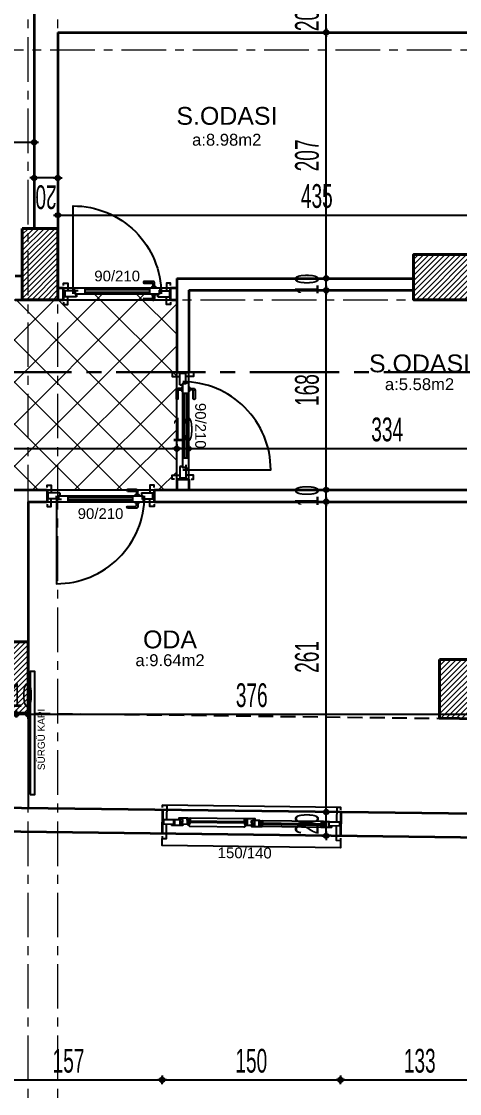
# Model space of a CAD drawing. Extents: x 386248 to 427517, y 4539405 to 4542296.
# Drawn here: x 397373 to 397742, y 4540018 to 4540920 of the extents above; entities that cross this region are included whole.
import ezdxf
from ezdxf.enums import TextEntityAlignment as Align

# ---------------------------------------------------------------- set-up
doc = ezdxf.new("R2010")
doc.units = 0
for name, pattern in [('CENTER', [2, 1.25, -0.25, 0.25, -0.25]), ('CENTER2', [1.125, 0.75, -0.125, 0.125, -0.125]), ('CENTERX2', [4, 2.5, -0.5, 0.5, -0.5]), ('DASHED2', [0.375, 0.25, -0.125]), ('DUZ', [0])]:
    doc.linetypes.add(name, pattern=pattern)
for name, color, linetype, lineweight in [('AKS', 251, 'CENTERX2', 20), ('DUVAR', 4, 'Continuous', 35), ('GOR1', 51, 'Continuous', 25), ('kolon', 1, 'Continuous', 40), ('OLCU10', 2, 'Continuous', 25), ('tarama kolon', 8, 'Continuous', 13), ('tarama ıslak zemin', 216, 'Continuous', 9), ('ölçü20', 1, 'Continuous', 20)]:
    doc.layers.add(name, color=color, linetype=linetype, lineweight=lineweight)
for name, color, linetype in [('alan', 7, 'Continuous'), ('DIM', 7, 'Continuous'), ('duvar-kesim', 250, 'Continuous'), ('kapi', 16, 'Continuous'), ('kapi-yazi', 140, 'Continuous'), ('mahal', 7, 'Continuous'), ('penc-yazi', 7, 'Continuous'), ('pencere', 7, 'Continuous'), ('Standart', 7, 'Continuous'), ('Y-IMAR', 15, 'DUZ')]:
    doc.layers.add(name, color=color, linetype=linetype)
doc.styles.add('Dış Ölçü', font='', dxfattribs={"height": 12})
doc.styles.get("Standard").update_dxf_attribs({"font": 'arial.ttf'})
doc.styles.add('T', font='ISOt.shx', dxfattribs={"width": 0.6})
doc.styles.get('Dış Ölçü').set_extended_font_data('Arial')
doc.dimstyles.new('DOT2', dxfattribs={"dimtxt": 20, "dimasz": 0.7, "dimexe": 5, "dimexo": 5, "dimgap": 6, "dimtad": 1, "dimdec": 0, "dimdsep": 46, "dimtxsty": 'T', "dimblk1": 'SEL2', "dimblk2": 'SEL2', "dimsah": 1, "dimcen": 0, "dimse1": 1, "dimse2": 1, "dimclrd": 256, "dimclre": 256, "dimclrt": 256, "dimadec": 0, "dimazin": 0, "dimtfac": 1, "dimtdec": 0, "dimtix": 1, "dimtmove": 2, "dimatfit": 3, "dimldrblk": 'SEL2', "dimfxl": 1, "dimtolj": 1, "dimtzin": 0, "dimarcsym": 0})

# ---------------------------------------------------------------- blocks, each defined once
blk = doc.blocks.new('fm-door1')
at = {"linetype": 'Continuous'}
for p, q in [((0, 2.5), (0, -2.5)), ((10, 2.5), (0, 2.5)), ((7.97, 3.18), (7.97, -0.03)), ((8.4, 2.76), (12.78, 2.76)), ((9, 5), (91, 5)), ((9, 5), (9, 3)), ((10, 3), (9, 3)), ((10, 3), (10, -0.5)), ((10, 3), (10, -0.5)), ((10, 0), (90, 0)), ((19, 5), (19, 0)), ((81, 5), (81, 0)), ((91, 3), (90, 3)), ((90, 3), (90, -0.5)), ((90, 2.5), (100, 2.5)), ((91, 5), (91, 3)), ((100, 2.5), (100, -2.5)), ((11, -2.5), (0, -2.5)), ((10, -0.5), (11, -0.5)), ((11, -0.5), (10, -0.5)), ((11, -0.5), (11, -2.5)), ((11, -2.5), (11, -0.5)), ((89, -2.5), (89, -0.5)), ((89, -0.5), (90, -0.5)), ((89, -2.5), (100, -2.5))]:
    blk.add_line(p, q, dxfattribs=at)
at = {"color": 8, "linetype": 'Continuous'}
for p, q in [((19, 3.5), (81, 3.5)), ((19, 1.5), (81, 1.5))]:
    blk.add_line(p, q, dxfattribs=at)
at = {"linetype": 'Continuous'}
for points in [[(85.76, 5.81), (85.76, 8.89, 0.414214), (84.24, 10.41), (75.86, 10.41, 1), (75.86, 8.89), (83.48, 8.89, -0.414214), (84.24, 8.13), (84.24, 5.81)], [(85.76, -0.81), (85.76, -3.89, -0.414214), (84.24, -5.41), (75.86, -5.41, -1), (75.86, -3.89), (83.48, -3.89, 0.414214), (84.24, -3.13), (84.24, -0.81)]]:
    blk.add_lwpolyline(points, format="xyb", dxfattribs=at)
for points in [[(86.9, 5), (86.9, 5.81), (83.1, 5.81), (83.1, 5)], [(86.9, 0), (86.9, -0.81), (83.1, -0.81), (83.1, 0)]]:
    blk.add_lwpolyline(points, dxfattribs=at)
blk.add_circle((8.4, 3.18), 0.426, dxfattribs=at)
blk = doc.blocks.new('SEL2')
at = {"layer": 'OLCU10'}
for p, q in [((5.25, 0), (-5.25, 0)), ((0, 5.25), (0, -3.95))]:
    blk.add_line(p, q, dxfattribs=at)
blk.add_circle((0, 0), 2.75, dxfattribs=at)
blk = doc.blocks.new('*D2155')
at = {"layer": 'Defpoints', "color": 0}
for p in [(397378.73, 4540336.87), (397368.73, 4540310.18), (397378.73, 4540310.18)]:
    blk.add_point(p, dxfattribs=at)
at = {"layer": 'DIM', "lineweight": -2}
for p, q in [((397368.03, 4540336.87), (397367.33, 4540336.87)), ((397368.73, 4540336.87), (397378.73, 4540336.87)), ((397379.43, 4540336.87), (397380.13, 4540336.87))]:
    blk.add_line(p, q, dxfattribs=at)
at = {"layer": 'DIM', "linetype": 'ByBlock', "lineweight": -2, "xscale": 0.7, "yscale": 0.7, "zscale": 0.7}
blk.add_blockref('SEL2', (397368.73, 4540336.87), dxfattribs=at)
at = {"layer": 'DIM', "linetype": 'ByBlock', "lineweight": -2, "xscale": 0.7, "yscale": 0.7, "zscale": 0.7, "rotation": 180}
blk.add_blockref('SEL2', (397378.73, 4540336.87), dxfattribs=at)
at = {"layer": 'DIM', "insert": (397373.73, 4540352.87), "char_height": 20, "attachment_point": 5, "style": 'T'}
blk.add_mtext('\\A1;10', dxfattribs=at)
blk = doc.blocks.new('*D2156')
at = {"layer": 'Defpoints', "color": 0}
for p in [(397754.78, 4540336.87), (397754.78, 4540316.5), (397378.73, 4540310.18)]:
    blk.add_point(p, dxfattribs=at)
at = {"layer": 'DIM', "lineweight": -2}
blk.add_line((397379.43, 4540336.87), (397754.08, 4540336.87), dxfattribs=at)
at = {"layer": 'DIM', "linetype": 'ByBlock', "lineweight": -2, "xscale": 0.7, "yscale": 0.7, "zscale": 0.7, "rotation": 180}
blk.add_blockref('SEL2', (397378.73, 4540336.87), dxfattribs=at)
at = {"layer": 'DIM', "linetype": 'ByBlock', "lineweight": -2, "xscale": 0.7, "yscale": 0.7, "zscale": 0.7}
blk.add_blockref('SEL2', (397754.78, 4540336.87), dxfattribs=at)
at = {"layer": 'DIM', "insert": (397566.76, 4540352.87), "char_height": 20, "attachment_point": 5, "style": 'T'}
blk.add_mtext('\\A1;376', dxfattribs=at)
blk = doc.blocks.new('*D2168')
at = {"layer": 'Defpoints', "color": 0}
for p in [(397629.31, 4540254.62), (397635.24, 4540254.62), (397634.99, 4540234.62)]:
    blk.add_point(p, dxfattribs=at)
at = {"layer": 'DIM', "lineweight": -2}
for p, q in [((397629.31, 4540255.32), (397629.31, 4540256.02)), ((397629.31, 4540234.62), (397629.31, 4540254.62)), ((397629.31, 4540233.92), (397629.31, 4540233.22))]:
    blk.add_line(p, q, dxfattribs=at)
at = {"layer": 'DIM', "linetype": 'ByBlock', "lineweight": -2, "xscale": 0.7, "yscale": 0.7, "zscale": 0.7}
for p, rotation in [((397629.31, 4540254.62), 270), ((397629.31, 4540234.62), 90)]:
    blk.add_blockref('SEL2', p, dxfattribs=dict(at, rotation=rotation))
at = {"layer": 'DIM', "insert": (397613.31, 4540244.62), "char_height": 20, "attachment_point": 5, "rotation": 90, "style": 'T'}
blk.add_mtext('\\A1;20', dxfattribs=at)
blk = doc.blocks.new('*D2169')
at = {"layer": 'Defpoints', "color": 0}
for p in [(397629.31, 4540515.76), (397639.91, 4540515.76), (397635.24, 4540254.62)]:
    blk.add_point(p, dxfattribs=at)
at = {"layer": 'DIM', "lineweight": -2}
blk.add_line((397629.31, 4540255.32), (397629.31, 4540515.06), dxfattribs=at)
at = {"layer": 'DIM', "linetype": 'ByBlock', "lineweight": -2, "xscale": 0.7, "yscale": 0.7, "zscale": 0.7}
for p, rotation in [((397629.31, 4540515.76), 90), ((397629.31, 4540254.62), 270)]:
    blk.add_blockref('SEL2', p, dxfattribs=dict(at, rotation=rotation))
at = {"layer": 'DIM', "insert": (397613.31, 4540385.19), "char_height": 20, "attachment_point": 5, "rotation": 90, "style": 'T'}
blk.add_mtext('\\A1;261', dxfattribs=at)
blk = doc.blocks.new('*D2170')
at = {"layer": 'Defpoints', "color": 0}
for p in [(397629.31, 4540525.76), (397639.91, 4540525.76), (397639.91, 4540515.76)]:
    blk.add_point(p, dxfattribs=at)
at = {"layer": 'DIM', "lineweight": -2}
for p, q in [((397629.31, 4540526.46), (397629.31, 4540527.16)), ((397629.31, 4540515.76), (397629.31, 4540525.76)), ((397629.31, 4540515.06), (397629.31, 4540514.36))]:
    blk.add_line(p, q, dxfattribs=at)
at = {"layer": 'DIM', "linetype": 'ByBlock', "lineweight": -2, "xscale": 0.7, "yscale": 0.7, "zscale": 0.7}
for p, rotation in [((397629.31, 4540525.76), 270), ((397629.31, 4540515.76), 90)]:
    blk.add_blockref('SEL2', p, dxfattribs=dict(at, rotation=rotation))
at = {"layer": 'DIM', "insert": (397613.31, 4540520.76), "char_height": 20, "attachment_point": 5, "rotation": 90, "style": 'T'}
blk.add_mtext('\\A1;10', dxfattribs=at)
blk = doc.blocks.new('*D2171')
at = {"layer": 'Defpoints', "color": 0}
for p in [(397629.31, 4540693.76), (397639.91, 4540693.76), (397639.91, 4540525.76)]:
    blk.add_point(p, dxfattribs=at)
at = {"layer": 'DIM', "lineweight": -2}
blk.add_line((397629.31, 4540526.46), (397629.31, 4540693.06), dxfattribs=at)
at = {"layer": 'DIM', "linetype": 'ByBlock', "lineweight": -2, "xscale": 0.7, "yscale": 0.7, "zscale": 0.7}
for p, rotation in [((397629.31, 4540693.76), 90), ((397629.31, 4540525.76), 270)]:
    blk.add_blockref('SEL2', p, dxfattribs=dict(at, rotation=rotation))
at = {"layer": 'DIM', "insert": (397613.31, 4540609.76), "char_height": 20, "attachment_point": 5, "rotation": 90, "style": 'T'}
blk.add_mtext('\\A1;168', dxfattribs=at)
blk = doc.blocks.new('*D2172')
at = {"layer": 'Defpoints', "color": 0}
for p in [(397629.31, 4540703.76), (397647.58, 4540703.76), (397639.91, 4540693.76)]:
    blk.add_point(p, dxfattribs=at)
at = {"layer": 'DIM', "lineweight": -2}
for p, q in [((397629.31, 4540704.46), (397629.31, 4540705.16)), ((397629.31, 4540693.76), (397629.31, 4540703.76)), ((397629.31, 4540693.06), (397629.31, 4540692.36))]:
    blk.add_line(p, q, dxfattribs=at)
at = {"layer": 'DIM', "linetype": 'ByBlock', "lineweight": -2, "xscale": 0.7, "yscale": 0.7, "zscale": 0.7}
for p, rotation in [((397629.31, 4540703.76), 270), ((397629.31, 4540693.76), 90)]:
    blk.add_blockref('SEL2', p, dxfattribs=dict(at, rotation=rotation))
at = {"layer": 'DIM', "insert": (397613.31, 4540698.76), "char_height": 20, "attachment_point": 5, "rotation": 90, "style": 'T'}
blk.add_mtext('\\A1;10', dxfattribs=at)
blk = doc.blocks.new('*D2173')
at = {"layer": 'Defpoints', "color": 0}
for p in [(397629.31, 4540910.76), (397647.58, 4540910.76), (397647.58, 4540703.76)]:
    blk.add_point(p, dxfattribs=at)
at = {"layer": 'DIM', "lineweight": -2}
blk.add_line((397629.31, 4540704.46), (397629.31, 4540910.06), dxfattribs=at)
at = {"layer": 'DIM', "linetype": 'ByBlock', "lineweight": -2, "xscale": 0.7, "yscale": 0.7, "zscale": 0.7}
for p, rotation in [((397629.31, 4540910.76), 90), ((397629.31, 4540703.76), 270)]:
    blk.add_blockref('SEL2', p, dxfattribs=dict(at, rotation=rotation))
at = {"layer": 'DIM', "insert": (397613.31, 4540807.26), "char_height": 20, "attachment_point": 5, "rotation": 90, "style": 'T'}
blk.add_mtext('\\A1;207', dxfattribs=at)
blk = doc.blocks.new('*D2174')
at = {"layer": 'Defpoints', "color": 0}
for p in [(397629.31, 4540930.76), (397647.58, 4540930.76), (397647.58, 4540910.76)]:
    blk.add_point(p, dxfattribs=at)
at = {"layer": 'DIM', "lineweight": -2}
for p, q in [((397629.31, 4540931.46), (397629.31, 4540932.16)), ((397629.31, 4540910.76), (397629.31, 4540930.76)), ((397629.31, 4540910.06), (397629.31, 4540909.36))]:
    blk.add_line(p, q, dxfattribs=at)
at = {"layer": 'DIM', "linetype": 'ByBlock', "lineweight": -2, "xscale": 0.7, "yscale": 0.7, "zscale": 0.7}
for p, rotation in [((397629.31, 4540930.76), 270), ((397629.31, 4540910.76), 90)]:
    blk.add_blockref('SEL2', p, dxfattribs=dict(at, rotation=rotation))
at = {"layer": 'DIM', "insert": (397613.31, 4540920.76), "char_height": 20, "attachment_point": 5, "rotation": 90, "style": 'T'}
blk.add_mtext('\\A1;20', dxfattribs=at)
blk = doc.blocks.new('*D2189')
at = {"layer": 'Defpoints', "color": 0}
for p in [(397023.73, 4540582.93), (397503.73, 4540582.93), (397503.73, 4540560.48)]:
    blk.add_point(p, dxfattribs=at)
at = {"layer": 'DIM', "lineweight": -2}
blk.add_line((397024.43, 4540560.48), (397503.03, 4540560.48), dxfattribs=at)
at = {"layer": 'DIM', "linetype": 'ByBlock', "lineweight": -2, "xscale": 0.7, "yscale": 0.7, "zscale": 0.7, "rotation": 180}
blk.add_blockref('SEL2', (397023.73, 4540560.48), dxfattribs=at)
at = {"layer": 'DIM', "linetype": 'ByBlock', "lineweight": -2, "xscale": 0.7, "yscale": 0.7, "zscale": 0.7}
blk.add_blockref('SEL2', (397503.73, 4540560.48), dxfattribs=at)
at = {"layer": 'DIM', "insert": (397263.73, 4540576.48), "char_height": 20, "attachment_point": 5, "style": 'T'}
blk.add_mtext('\\A1;480', dxfattribs=at)
blk = doc.blocks.new('*D2190')
at = {"layer": 'Defpoints', "color": 0}
for p in [(397503.73, 4540582.93), (397513.73, 4540560.48), (397513.73, 4540525.76)]:
    blk.add_point(p, dxfattribs=at)
at = {"layer": 'DIM', "lineweight": -2}
for p, q in [((397503.03, 4540560.48), (397502.33, 4540560.48)), ((397503.73, 4540560.48), (397513.73, 4540560.48)), ((397514.43, 4540560.48), (397515.13, 4540560.48))]:
    blk.add_line(p, q, dxfattribs=at)
at = {"layer": 'DIM', "linetype": 'ByBlock', "lineweight": -2, "xscale": 0.7, "yscale": 0.7, "zscale": 0.7}
blk.add_blockref('SEL2', (397503.73, 4540560.48), dxfattribs=at)
at = {"layer": 'DIM', "linetype": 'ByBlock', "lineweight": -2, "xscale": 0.7, "yscale": 0.7, "zscale": 0.7, "rotation": 180}
blk.add_blockref('SEL2', (397513.73, 4540560.48), dxfattribs=at)
at = {"layer": 'DIM', "insert": (397508.73, 4540576.48), "char_height": 20, "attachment_point": 5, "style": 'T'}
blk.add_mtext('\\A1;10', dxfattribs=at)
blk = doc.blocks.new('*D2191')
at = {"layer": 'Defpoints', "color": 0}
for p in [(397847.59, 4540560.48), (397847.59, 4540552.52), (397513.73, 4540525.76)]:
    blk.add_point(p, dxfattribs=at)
at = {"layer": 'DIM', "lineweight": -2}
blk.add_line((397514.43, 4540560.48), (397846.89, 4540560.48), dxfattribs=at)
at = {"layer": 'DIM', "linetype": 'ByBlock', "lineweight": -2, "xscale": 0.7, "yscale": 0.7, "zscale": 0.7, "rotation": 180}
blk.add_blockref('SEL2', (397513.73, 4540560.48), dxfattribs=at)
at = {"layer": 'DIM', "linetype": 'ByBlock', "lineweight": -2, "xscale": 0.7, "yscale": 0.7, "zscale": 0.7}
blk.add_blockref('SEL2', (397847.59, 4540560.48), dxfattribs=at)
at = {"layer": 'DIM', "insert": (397680.66, 4540576.48), "char_height": 20, "attachment_point": 5, "style": 'T'}
blk.add_mtext('\\A1;334', dxfattribs=at)
blk = doc.blocks.new('*D2215')
at = {"layer": 'Defpoints', "color": 0}
for p in [(397403.73, 4540817.77), (397839.2, 4540807.26), (397839.2, 4540756.95)]:
    blk.add_point(p, dxfattribs=at)
at = {"layer": 'DIM', "lineweight": -2}
blk.add_line((397404.43, 4540756.95), (397838.5, 4540756.95), dxfattribs=at)
at = {"layer": 'DIM', "linetype": 'ByBlock', "lineweight": -2, "xscale": 0.7, "yscale": 0.7, "zscale": 0.7, "rotation": 180}
blk.add_blockref('SEL2', (397403.73, 4540756.95), dxfattribs=at)
at = {"layer": 'DIM', "linetype": 'ByBlock', "lineweight": -2, "xscale": 0.7, "yscale": 0.7, "zscale": 0.7}
blk.add_blockref('SEL2', (397839.2, 4540756.95), dxfattribs=at)
at = {"layer": 'DIM', "insert": (397621.47, 4540772.95), "char_height": 20, "attachment_point": 5, "style": 'T'}
blk.add_mtext('\\A1;435', dxfattribs=at)
blk = doc.blocks.new('fm-win2')
at = {"color": 8, "linetype": 'Continuous'}
for p, q in [((11, 1.37), (11, 0.17)), ((11, 1.37), (54.25, 1.37)), ((11, 0.17), (54.25, 0.17)), ((12, 1.37), (12, 0.17)), ((12.75, 3), (52.5, 3)), ((53.25, 1.37), (53.25, 0.17)), ((54.25, 1.37), (54.25, 0.17)), ((63.85, 0.28), (63.85, -0.92)), ((63.85, 0.28), (103.15, 0.28)), ((64.85, 0.28), (64.85, -0.92)), ((102.15, 0.28), (102.15, -0.92)), ((103.15, 0.28), (103.15, -0.92)), ((12.85, -1.85), (52.3, -1.85)), ((63.85, -0.92), (103.15, -0.92)), ((65.4, -3.35), (101.6, -3.35))]:
    blk.add_line(p, q, dxfattribs=at)
at = {"linetype": 'Continuous'}
for points in [[(7, -1.75), (0, -1.75), (0, 1.75), (7, 1.75)], [(7.5, -1.7), (7.5, -0.1), (7.2, -0.1), (7.2, 0.2), (7.5, 0.2), (7.5, 0.7), (7.2, 0.7), (7.2, 1), (7.5, 1), (7.5, 2), (6.16, 2), (6.16, 2.7), (5.65, 2.7), (5.51, 2), (5.2, 2), (5.4, 3), (12.5, 3), (12.7, 2), (12.39, 2), (12.25, 2.7), (11.74, 2.7), (11.74, 2), (10.5, 2), (10.5, 1), (10.8, 1), (10.8, 0.7), (10.5, 0.7), (10.5, 0.2), (10.8, 0.2), (10.8, -0.1), (10.5, -0.1), (10.5, -1.7), (10.8, -1.7), (10.8, -2), (7.2, -2), (7.2, -1.7)], [(58, 2), (59.24, 2), (59.24, 2.7), (59.75, 2.7), (59.89, 2), (60.2, 2), (60, 3), (52.75, 3), (52.55, 2), (52.86, 2), (53, 2.7), (53.51, 2.7), (53.51, 2), (54.75, 2), (54.75, 1), (54.45, 1), (54.45, 0.7), (54.75, 0.7), (54.75, 0.2), (54.45, 0.2), (54.45, -0.1), (54.75, -0.1), (54.75, -1.69), (54.45, -1.69), (54.45, -2), (58.3, -2), (58.3, -1.69), (58, -1.69), (58, -0.1), (58.3, -0.1), (58.3, 0.2), (58, 0.2), (58, 0.7), (58.3, 0.7), (58.3, 1), (58, 1)], [(63.05, -1.25), (63.05, 0.9), (63.89, 0.9), (63.89, 1.6), (64.4, 1.6), (64.54, 0.9), (64.85, 0.9), (64.65, 1.9), (59.75, 1.9), (59.75, 1.6), (59.85, 1.6), (59.85, 0.8), (59.05, 0.8), (59.05, -0.2), (60.05, -0.2), (60.05, -1.75), (59.05, -1.75), (59.05, -2.25), (57.5, -2.25), (57.5, -3.5), (63.35, -3.5), (63.35, -3.2), (63.05, -3.2), (63.05, -1.4), (63.35, -1.4), (63.35, -1.25)], [(103.95, -1.4), (103.65, -1.4), (103.65, -1.25), (103.95, -1.25), (103.95, 0.9), (103.11, 0.9), (103.11, 1.6), (102.6, 1.6), (102.46, 0.9), (102.15, 0.9), (102.35, 1.9), (107.25, 1.9), (107.25, 1.6), (107.15, 1.6), (107.15, 0.8), (107.95, 0.8), (107.95, -0.2), (106.95, -0.2), (106.95, -1.75), (107.95, -1.75), (107.95, -2.25), (109.5, -2.25), (109.5, -3.5), (103.65, -3.5), (103.65, -3.2), (103.95, -3.2)], [(109, 0.7), (108.7, 0.7), (108.7, 1), (109, 1), (109, 2), (107.76, 2), (107.76, 2.7), (107.25, 2.7), (107.11, 2), (106.8, 2), (107, 3), (114.35, 3), (114.55, 2), (114.24, 2), (114.1, 2.7), (113.59, 2.7), (113.59, 2), (112.25, 2), (112.25, 1), (112.55, 1), (112.55, 0.7), (112.25, 0.7), (112.25, 0.2), (112.55, 0.2), (112.55, -0.1), (112.25, -0.1), (112.25, -1.69), (112.55, -1.69), (112.55, -2), (108.7, -2), (108.7, -1.69), (109, -1.69), (109, -0.1), (108.7, -0.1), (108.7, 0.2), (109, 0.2)], [(113, -1.75), (120, -1.75), (120, 1.75), (113, 1.75)]]:
    blk.add_lwpolyline(points, close=True, dxfattribs=at)
at = {"color": 8, "linetype": 'Continuous'}
blk.add_lwpolyline([(63.45, 1.9), (65.25, 3.7), (101.75, 3.7), (103.55, 1.9)], dxfattribs=at)
for points in [[(10.9, -1.35), (10.9, -1.85), (12.6, -1.85), (12.6, -0.45), (12.3, -0.45), (12.3, -0.95), (11.8, -0.95), (11.8, -0.45), (11.5, -0.45), (11.5, -1.05), (10.7, -1.05), (10.7, -0.45), (10.6, -0.45), (10.6, -1.35)], [(54.35, -1.35), (54.35, -1.85), (52.65, -1.85), (52.65, -0.45), (52.95, -0.45), (52.95, -0.95), (53.45, -0.95), (53.45, -0.45), (53.75, -0.45), (53.75, -1.05), (54.55, -1.05), (54.55, -0.45), (54.65, -0.45), (54.65, -1.35)], [(63.15, -2.45), (63.45, -2.45), (63.45, -3.35), (65.15, -3.35), (65.15, -1.55), (64.85, -1.55), (64.85, -2.05), (64.35, -2.05), (64.35, -1.55), (64.05, -1.55), (64.05, -2.15), (63.25, -2.15), (63.25, -1.55), (63.15, -1.55)], [(103.85, -2.45), (103.55, -2.45), (103.55, -3.35), (101.85, -3.35), (101.85, -1.55), (102.15, -1.55), (102.15, -2.05), (102.65, -2.05), (102.65, -1.55), (102.95, -1.55), (102.95, -2.15), (103.75, -2.15), (103.75, -1.55), (103.85, -1.55)]]:
    blk.add_lwpolyline(points, close=True, dxfattribs=at)
blk = doc.blocks.new('*D2237')
at = {"layer": 'Defpoints', "color": 0}
for p in [(397403.73, 4540817.77), (397383.73, 4540805.31), (397383.73, 4540788.25)]:
    blk.add_point(p, dxfattribs=at)
at = {"layer": 'DIM', "lineweight": -2}
for p, q in [((397383.03, 4540788.25), (397382.33, 4540788.25)), ((397403.73, 4540788.25), (397383.73, 4540788.25)), ((397404.43, 4540788.25), (397405.13, 4540788.25))]:
    blk.add_line(p, q, dxfattribs=at)
at = {"layer": 'DIM', "linetype": 'ByBlock', "lineweight": -2, "xscale": 0.7, "yscale": 0.7, "zscale": 0.7}
blk.add_blockref('SEL2', (397383.73, 4540788.25), dxfattribs=at)
at = {"layer": 'DIM', "linetype": 'ByBlock', "lineweight": -2, "xscale": 0.7, "yscale": 0.7, "zscale": 0.7, "rotation": 180}
blk.add_blockref('SEL2', (397403.73, 4540788.25), dxfattribs=at)
at = {"layer": 'DIM', "insert": (397393.73, 4540772.25), "char_height": 20, "attachment_point": 5, "rotation": 180, "style": 'T'}
blk.add_mtext('\\A1;20', dxfattribs=at)
blk = doc.blocks.new('*D2238')
at = {"layer": 'Defpoints', "color": 0}
for p in [(397263.73, 4540969.29), (397383.73, 4540835.31), (397263.73, 4540818.25)]:
    blk.add_point(p, dxfattribs=at)
at = {"layer": 'DIM', "lineweight": -2}
blk.add_line((397383.03, 4540818.25), (397264.43, 4540818.25), dxfattribs=at)
at = {"layer": 'DIM', "linetype": 'ByBlock', "lineweight": -2, "xscale": 0.7, "yscale": 0.7, "zscale": 0.7, "rotation": 180}
blk.add_blockref('SEL2', (397263.73, 4540818.25), dxfattribs=at)
at = {"layer": 'DIM', "linetype": 'ByBlock', "lineweight": -2, "xscale": 0.7, "yscale": 0.7, "zscale": 0.7}
blk.add_blockref('SEL2', (397383.73, 4540818.25), dxfattribs=at)
at = {"layer": 'DIM', "insert": (397323.73, 4540802.25), "char_height": 20, "attachment_point": 5, "rotation": 180, "style": 'T'}
blk.add_mtext('\\A1;120', dxfattribs=at)
blk = doc.blocks.new('KOLONLAR 444')
at = {"layer": 'tarama kolon'}
h = blk.add_hatch(dxfattribs=at)
h.set_pattern_fill('ANSI31', color=256)
h.set_pattern_definition([(45, (2287.4398, -3197.0584), (-2.2450640303, 2.2450640303), [])])
h.paths.add_polyline_path([(397483.55, 4544385.72), (397513.55, 4544385.72), (397513.55, 4544325.72), (397483.55, 4544325.72)])
h.paths.add_polyline_path([(397798.09, 4544357.72), (397798.09, 4544337.72), (397798.09, 4544327.72), (397858.09, 4544327.72), (397857.1, 4544357.72)])
h.paths.add_polyline_path([(397123.55, 4544817.33), (397183.55, 4544817.33), (397183.55, 4544787.33), (397123.55, 4544787.33)])
h.paths.add_polyline_path([(397812.71, 4543913.72), (397812.71, 4543893.72), (397812.71, 4543875.72), (397872.97, 4543875.72), (397872.38, 4543893.72), (397871.72, 4543913.72)])
h.paths.add_polyline_path([(397834.59, 4543572.84), (397834.59, 4543523.46), (397884.59, 4543522.84), (397882.95, 4543572.84)])
h.paths.add_polyline_path([(396633.46, 4544777.33), (396633.46, 4544797.33), (396633.46, 4544817.33), (396573.46, 4544817.33), (396573.5, 4544797.33), (396573.54, 4544777.33)])
h.paths.add_polyline_path([(396625.99, 4543538.54), (396625.99, 4543589.16), (396575.89, 4543589.16), (396575.99, 4543539.16)])
h.paths.add_polyline_path([(397483.55, 4543935.72), (397513.55, 4543935.72), (397513.55, 4543875.72), (397483.55, 4543875.72)])
h.paths.add_polyline_path([(397123.55, 4543875.72), (397123.55, 4543905.72), (397183.55, 4543905.72), (397183.55, 4543875.72)])
h.paths.add_polyline_path([(397373.55, 4544180.72), (397348.55, 4544180.72), (397148.55, 4544180.72), (397148.55, 4544360.72), (397348.55, 4544360.72), (397373.55, 4544360.72), (397373.55, 4544385.72), (397123.55, 4544385.72), (397123.55, 4544155.72), (397123.55, 4544085.72), (397148.55, 4544085.72), (397148.55, 4544155.72), (397373.55, 4544155.72)])
h.paths.add_polyline_path([(397781.97, 4544817.33), (397781.97, 4544797.33), (397781.97, 4544777.33), (397843.29, 4544777.33), (397842.63, 4544797.33), (397841.97, 4544817.33)])
h.paths.add_polyline_path([(396574.84, 4544120.72), (396634.84, 4544120.72), (396634.84, 4544080.72), (396574.92, 4544080.72)])
h.paths.add_polyline_path([(397458.55, 4543528.15), (397458.55, 4543587.78), (397488.55, 4543587.78), (397488.55, 4543527.78)])
h.paths.add_polyline_path([(397453.55, 4544817.33), (397513.55, 4544817.33), (397513.55, 4544787.33), (397453.55, 4544787.33)])
h.paths.add_polyline_path([(397153.55, 4543605.72), (397133.55, 4543605.72), (397123.55, 4543605.72), (397123.55, 4543532.33), (397153.55, 4543531.96), (397153.55, 4543595.72)])
h.paths.add_polyline_path([(396634.04, 4544485.72), (396634.04, 4544505.72), (396634.04, 4544515.72), (396633.46, 4544525.72), (396613.46, 4544525.72), (396574.04, 4544525.72), (396574.12, 4544485.72)])
at = {"layer": 'kolon', "linetype": 'ByBlock'}
blk.add_lwpolyline([(397483.55, 4543935.72), (397513.55, 4543935.72), (397513.55, 4543875.72), (397483.55, 4543875.72)], close=True, dxfattribs=at)
at = {"layer": 'kolon'}
for points in [[(397871.72, 4543913.72), (397812.71, 4543913.72), (397812.71, 4543893.72), (397812.71, 4543875.72), (397872.97, 4543875.72), (397872.38, 4543893.72)], [(397458.55, 4543528.15), (397458.55, 4543587.78), (397488.55, 4543587.78), (397488.55, 4543527.78)], [(397834.59, 4543572.84), (397834.59, 4543523.46), (397884.59, 4543522.84), (397882.95, 4543572.84)]]:
    blk.add_lwpolyline(points, close=True, dxfattribs=at)
blk = doc.blocks.new('*D2449')
at = {"layer": 'Defpoints', "color": 0}
for p in [(397333.93, 4540228.37), (397491.39, 4540226.41), (397491.39, 4540029.21)]:
    blk.add_point(p, dxfattribs=at)
at = {"layer": 'ölçü20', "lineweight": -2}
blk.add_line((397334.63, 4540029.21), (397490.69, 4540029.21), dxfattribs=at)
at = {"layer": 'ölçü20', "linetype": 'ByBlock', "lineweight": -2, "xscale": 0.7, "yscale": 0.7, "zscale": 0.7}
blk.add_blockref('SEL2', (397491.39, 4540029.21), dxfattribs=at)
at = {"layer": 'ölçü20', "linetype": 'ByBlock', "lineweight": -2, "xscale": 0.7, "yscale": 0.7, "zscale": 0.7, "rotation": 180}
blk.add_blockref('SEL2', (397333.93, 4540029.21), dxfattribs=at)
at = {"layer": 'ölçü20', "insert": (397412.66, 4540045.21), "char_height": 20, "attachment_point": 5, "style": 'T'}
blk.add_mtext('\\A1;157', dxfattribs=at)
blk = doc.blocks.new('*D2450')
at = {"layer": 'Defpoints', "color": 0}
for p in [(397491.39, 4540226.41), (397641.37, 4540224.54), (397641.37, 4540029.21)]:
    blk.add_point(p, dxfattribs=at)
at = {"layer": 'ölçü20', "lineweight": -2}
blk.add_line((397492.09, 4540029.21), (397640.67, 4540029.21), dxfattribs=at)
at = {"layer": 'ölçü20', "linetype": 'ByBlock', "lineweight": -2, "xscale": 0.7, "yscale": 0.7, "zscale": 0.7}
blk.add_blockref('SEL2', (397641.37, 4540029.21), dxfattribs=at)
at = {"layer": 'ölçü20', "linetype": 'ByBlock', "lineweight": -2, "xscale": 0.7, "yscale": 0.7, "zscale": 0.7, "rotation": 180}
blk.add_blockref('SEL2', (397491.39, 4540029.21), dxfattribs=at)
at = {"layer": 'ölçü20', "insert": (397566.38, 4540045.21), "char_height": 20, "attachment_point": 5, "style": 'T'}
blk.add_mtext('\\A1;150', dxfattribs=at)
blk = doc.blocks.new('*D2451')
at = {"layer": 'Defpoints', "color": 0}
for p in [(397641.37, 4540224.54), (397774.78, 4540171.66), (397774.78, 4540029.21)]:
    blk.add_point(p, dxfattribs=at)
at = {"layer": 'ölçü20', "lineweight": -2}
blk.add_line((397642.07, 4540029.21), (397774.08, 4540029.21), dxfattribs=at)
at = {"layer": 'ölçü20', "linetype": 'ByBlock', "lineweight": -2, "xscale": 0.7, "yscale": 0.7, "zscale": 0.7}
blk.add_blockref('SEL2', (397774.78, 4540029.21), dxfattribs=at)
at = {"layer": 'ölçü20', "linetype": 'ByBlock', "lineweight": -2, "xscale": 0.7, "yscale": 0.7, "zscale": 0.7, "rotation": 180}
blk.add_blockref('SEL2', (397641.37, 4540029.21), dxfattribs=at)
at = {"layer": 'ölçü20', "insert": (397708.08, 4540045.21), "char_height": 20, "attachment_point": 5, "style": 'T'}
blk.add_mtext('\\A1;133', dxfattribs=at)
blk = doc.blocks.new('G$C5DD4B624')
at = {"layer": 'Standart', "color": 2, "linetype": 'CENTER2', "lineweight": 30, "ltscale": 100}
blk.add_lwpolyline([(-239.11, 858.4), (2019.62, 858.4)], dxfattribs=at)

msp = doc.modelspace()

# ---------------------------------------------------------------- hatches: boundary and pattern name
at = {"layer": 'tarama ıslak zemin'}
h = msp.add_hatch(dxfattribs=at)
h.set_pattern_fill('ANSI37', color=251, scale=200, angle=180, style=0)
h.set_pattern_definition([(45, (170792.406, 4604203.09), (-17.6776695, 17.6776695), []), (135, (170792.406, 4604203.09), (-17.6776695, -17.6776695), [])])
edge = h.paths.add_edge_path()
edge.add_line((397047.947, 4540415.762), (397051.447, 4540415.762))
edge.add_line((397051.447, 4540415.762), (397107.593, 4540415.762))
edge.add_ellipse((397108.118, 4540415.408), major_axis=(0, -0.76), ratio=0.78, start_angle=180, end_angle=242.237371, ccw=False)
edge.add_line((397108.118, 4540416.169), (397114.654, 4540416.169))
edge.add_ellipse((397114.654, 4540414.648), major_axis=(0, -1.521), ratio=0.78, start_angle=137.130469, end_angle=180, ccw=False)
edge.add_line((397115.461, 4540415.762), (397124.447, 4540415.762))
edge.add_line((397124.447, 4540415.762), (397127.947, 4540415.762))
edge.add_line((397127.947, 4540415.762), (397153.733, 4540415.762))
edge.add_line((397153.733, 4540415.762), (397153.733, 4540429.403))
edge.add_line((397153.733, 4540429.403), (397153.733, 4540432.903))
edge.add_line((397153.733, 4540432.903), (397153.733, 4540441.889))
edge.add_ellipse((397154.847, 4540442.696), major_axis=(1.521, 0), ratio=0.78, start_angle=540, end_angle=582.869531, ccw=False)
edge.add_line((397153.327, 4540442.696), (397153.327, 4540449.232))
edge.add_ellipse((397154.087, 4540449.232), major_axis=(-0.76, 0), ratio=0.78, start_angle=657.762629, end_angle=720, ccw=False)
edge.add_line((397153.733, 4540449.756), (397153.733, 4540505.903))
edge.add_line((397153.733, 4540505.903), (397153.733, 4540509.403))
edge.add_line((397153.733, 4540509.403), (397153.733, 4540525.762))
edge.add_line((397153.733, 4540525.762), (397263.733, 4540525.762))
edge.add_line((397263.733, 4540525.762), (397263.733, 4540685.762))
edge.add_line((397263.733, 4540685.762), (397073.733, 4540685.762))
edge.add_line((397073.733, 4540685.762), (397023.733, 4540685.762))
edge.add_line((397023.733, 4540685.762), (397023.733, 4540627.932))
edge.add_line((397023.733, 4540627.932), (397023.733, 4540624.432))
edge.add_line((397023.733, 4540624.432), (397023.733, 4540613.973))
edge.add_ellipse((397022.618, 4540613.063), major_axis=(-1.521, 0), ratio=0.88, start_angle=540, end_angle=582.869531, ccw=False)
edge.add_line((397024.139, 4540613.063), (397024.139, 4540605.689))
edge.add_ellipse((397023.379, 4540605.689), major_axis=(-0.76, 0), ratio=0.88, start_angle=477.762629, end_angle=540, ccw=False)
edge.add_line((397023.733, 4540605.097), (397023.733, 4540541.432))
edge.add_line((397023.733, 4540541.432), (397023.733, 4540537.932))
edge.add_line((397023.733, 4540537.932), (397023.733, 4540515.762))
edge.add_line((397023.733, 4540515.762), (397023.733, 4540512.262))
edge.add_line((397023.733, 4540512.262), (397023.733, 4540448.519))
edge.add_ellipse((397023.245, 4540448.005), major_axis=(-0.76, 0), ratio=0.88, start_angle=180, end_angle=230.086094, ccw=False)
edge.add_line((397024.005, 4540448.005), (397024.005, 4540440.632))
edge.add_ellipse((397022.485, 4540440.632), major_axis=(-1.521, 0), ratio=0.88, start_angle=145.166753, end_angle=180, ccw=False)
edge.add_line((397023.733, 4540439.867), (397023.733, 4540429.262))
edge.add_line((397023.733, 4540429.262), (397023.733, 4540425.762))
edge.add_line((397023.733, 4540425.762), (397023.733, 4540415.762))
edge.add_line((397023.733, 4540415.762), (397043.733, 4540415.762))
edge.add_line((397043.733, 4540415.762), (397047.947, 4540415.762))
h.paths.add_polyline_path([(397243.304, 4540596.478), (397284.161, 4540596.478), (397284.161, 4540556.478), (397243.304, 4540556.478)], flags=9)
h.paths.add_polyline_path([(397055.692, 4540397.191), (397055.692, 4540424.334), (397095.692, 4540424.334), (397095.692, 4540397.191)], flags=9)
h.paths.add_polyline_path([(397367.733, 4540685.762), (397364.233, 4540685.762), (397359.733, 4540685.762), (397359.733, 4540611.762, -0.3796789), (397276.33, 4540685.762), (397271.233, 4540685.762), (397267.733, 4540685.762), (397263.733, 4540685.762), (397263.733, 4540525.762), (397378.733, 4540525.762), (397378.733, 4540685.762), (397373.733, 4540685.762)])
h.paths.add_polyline_path([(397294.419, 4540507.191), (397294.419, 4540534.334), (397334.419, 4540534.334), (397334.419, 4540507.191)], flags=9)
h.paths.add_polyline_path([(397378.733, 4540685.762), (397378.733, 4540525.762), (397394.592, 4540525.762), (397398.092, 4540525.762), (397403.733, 4540525.762), (397403.733, 4540685.762)])
edge = h.paths.add_edge_path()
edge.add_ellipse((397483.699, 4540686.877), major_axis=(0, 1.521), ratio=0.88, start_angle=222.869531, end_angle=270)
edge.add_line((397485.037, 4540686.877), (397485.037, 4540689.957))
edge.add_line((397485.037, 4540689.957), (397483.699, 4540689.957))
edge.add_line((397483.699, 4540689.957), (397483.699, 4540687.637))
edge.add_ellipse((397483.03, 4540687.637), major_axis=(0, 0.76), ratio=0.88, start_angle=540, end_angle=630, ccw=False)
edge.add_line((397483.03, 4540686.877), (397476.325, 4540686.877))
edge.add_ellipse((397476.325, 4540686.117), major_axis=(0, 0.76), ratio=0.88, start_angle=0, end_angle=180)
edge.add_line((397476.325, 4540685.356), (397483.699, 4540685.356))
edge.add_ellipse((397483.699, 4540686.877), major_axis=(0, 1.521), ratio=0.88, start_angle=180, end_angle=222.869531)
edge.add_line((397484.609, 4540685.762), (397412.068, 4540685.762))
edge.add_line((397412.068, 4540685.762), (397408.568, 4540685.762))
edge.add_line((397408.568, 4540685.762), (397403.733, 4540685.762))
edge.add_line((397403.733, 4540685.762), (397403.733, 4540525.762))
edge.add_line((397403.733, 4540525.762), (397461.757, 4540525.762))
edge.add_ellipse((397462.349, 4540525.408), major_axis=(0, -0.76), ratio=0.88, start_angle=180, end_angle=242.237371, ccw=False)
edge.add_line((397462.349, 4540526.169), (397469.723, 4540526.169))
edge.add_ellipse((397469.723, 4540524.648), major_axis=(0, -1.521), ratio=0.88, start_angle=137.130469, end_angle=180, ccw=False)
edge.add_line((397470.633, 4540525.762), (397481.092, 4540525.762))
edge.add_line((397481.092, 4540525.762), (397484.592, 4540525.762))
edge.add_line((397484.592, 4540525.762), (397503.733, 4540525.762))
edge.add_line((397503.733, 4540525.762), (397503.733, 4540534.711))
edge.add_line((397503.733, 4540534.711), (397503.733, 4540538.211))
edge.add_line((397503.733, 4540538.211), (397503.733, 4540601.876))
edge.add_ellipse((397504.087, 4540602.468), major_axis=(0.76, 0), ratio=0.88, start_angle=180, end_angle=242.237371, ccw=False)
edge.add_line((397503.327, 4540602.468), (397503.327, 4540609.841))
edge.add_ellipse((397504.847, 4540609.841), major_axis=(1.521, 0), ratio=0.88, start_angle=137.130469, end_angle=180, ccw=False)
edge.add_line((397503.733, 4540610.752), (397503.733, 4540621.211))
edge.add_line((397503.733, 4540621.211), (397503.733, 4540624.711))
edge.add_line((397503.733, 4540624.711), (397503.733, 4540685.762))
edge.add_line((397503.733, 4540685.762), (397498.568, 4540685.762))
edge.add_line((397498.568, 4540685.762), (397495.068, 4540685.762))
edge.add_line((397495.068, 4540685.762), (397484.609, 4540685.762))
edge.add_ellipse((397483.699, 4540686.877), major_axis=(0, 1.521), ratio=0.88, start_angle=540, end_angle=582.869531, ccw=False)
edge.add_line((397483.699, 4540685.356), (397476.325, 4540685.356))
edge.add_ellipse((397476.325, 4540686.117), major_axis=(0, 0.76), ratio=0.88, start_angle=360, end_angle=540, ccw=False)
edge.add_line((397476.325, 4540686.877), (397483.03, 4540686.877))
edge.add_ellipse((397483.03, 4540687.637), major_axis=(0, 0.76), ratio=0.88, start_angle=180, end_angle=270)
edge.add_line((397483.699, 4540687.637), (397483.699, 4540689.957))
edge.add_line((397483.699, 4540689.957), (397482.695, 4540689.957))
edge.add_line((397482.695, 4540689.957), (397482.695, 4540690.762))
edge.add_line((397482.695, 4540690.762), (397480.848, 4540690.762))
edge.add_line((397480.848, 4540690.762), (397426.288, 4540690.762))
edge.add_line((397426.288, 4540690.762), (397418.368, 4540690.762))
edge.add_line((397418.368, 4540690.762), (397418.368, 4540690.262))
edge.add_line((397418.368, 4540690.262), (397419.248, 4540690.262))
edge.add_line((397419.248, 4540690.262), (397419.248, 4540688.262))
edge.add_line((397419.248, 4540688.262), (397412.068, 4540688.262))
edge.add_line((397412.068, 4540688.262), (397412.068, 4540685.762))
edge.add_line((397412.068, 4540685.762), (397484.609, 4540685.762))
h.paths.add_polyline_path([(397495.161, 4540596.478), (397522.304, 4540596.478), (397522.304, 4540556.478), (397495.161, 4540556.478)], flags=9)
h.paths.add_polyline_path([(397124.67, 4540619.098), (397202.095, 4540619.098), (397202.095, 4540596.598), (397124.67, 4540596.598)], flags=24)
h.paths.add_polyline_path([(397145.161, 4540507.151), (397172.304, 4540507.151), (397172.304, 4540467.151), (397145.161, 4540467.151)], flags=24)
h.paths.add_polyline_path([(397069.447, 4540507.151), (397108.018, 4540507.151), (397108.018, 4540467.151), (397069.447, 4540467.151)], flags=24)
h.paths.add_polyline_path([(397055.692, 4540530.334), (397055.692, 4540571.191), (397095.692, 4540571.191), (397095.692, 4540530.334)], flags=24)
h.paths.add_polyline_path([(397131.073, 4540593.746), (397193.079, 4540593.746), (397193.079, 4540578.534), (397131.073, 4540578.534)], flags=24)
h.paths.add_polyline_path([(397294.419, 4540586.477), (397294.419, 4540625.048), (397334.419, 4540625.048), (397334.419, 4540586.477)], flags=24)

# ---------------------------------------------------------------- linework, layer by layer
at = {"layer": 'AKS', "linetype": 'CENTER', "ltscale": 30}
for p, q in [((397378.733, 4539849.21), (397378.733, 4541877.375)), ((395963.648, 4540685.762), (398274.777, 4540685.762))]:
    msp.add_line(p, q, dxfattribs=at)
for points in [[(397434.733, 4539849.21), (397403.733, 4539909.21), (397403.733, 4541817.375), (397434.733, 4541877.375)], [(398274.777, 4540874.762), (398214.777, 4540895.762), (396023.648, 4540895.762), (395963.648, 4540874.762)]]:
    msp.add_lwpolyline(points, dxfattribs=at)
at = {"layer": 'DUVAR'}
for p, q in [((397383.733, 4541135.762), (397383.733, 4540745.762)), ((397403.733, 4540910.762), (397835.793, 4540910.762)), ((397403.733, 4540910.762), (397403.733, 4540685.762)), ((397367.733, 4540705.762), (397373.733, 4540705.762)), ((397503.733, 4540703.762), (397702.895, 4540703.762)), ((397503.733, 4540703.762), (397503.733, 4540624.711)), ((397403.733, 4540695.762), (397408.568, 4540695.762)), ((397408.568, 4540685.762), (397408.568, 4540695.762)), ((397498.568, 4540695.762), (397503.733, 4540695.762)), ((397498.568, 4540685.762), (397498.568, 4540695.762)), ((397513.733, 4540693.762), (397702.895, 4540693.762)), ((397513.733, 4540693.762), (397513.733, 4540624.711)), ((397367.733, 4540685.762), (397403.733, 4540685.762)), ((397403.733, 4540685.762), (397408.568, 4540685.762)), ((397498.568, 4540685.762), (397503.733, 4540685.762)), ((397503.733, 4540624.711), (397513.733, 4540624.711)), ((397503.733, 4540534.711), (397503.733, 4540525.762)), ((397503.733, 4540534.711), (397513.733, 4540534.711)), ((397513.733, 4540534.711), (397513.733, 4540525.762)), ((397153.733, 4540525.762), (397394.592, 4540525.762)), ((397394.592, 4540525.762), (397394.592, 4540515.762)), ((397484.592, 4540525.762), (397848.47, 4540525.762)), ((397484.592, 4540525.762), (397484.592, 4540515.762)), ((397378.733, 4540515.762), (397394.592, 4540515.762)), ((397378.733, 4540515.762), (397378.733, 4540337.823)), ((397484.592, 4540515.762), (397754.777, 4540515.762)), ((397754.777, 4540253.124), (397334.303, 4540258.371)), ((397491.761, 4540256.406), (397491.511, 4540236.408)), ((397641.749, 4540254.535), (397641.5, 4540234.536)), ((397774.777, 4540232.873), (397334.053, 4540238.373))]:
    msp.add_line(p, q, dxfattribs=at)
at = {"layer": 'DUVAR', "linetype": 'ByBlock'}
for p, q in [((397491.761, 4540256.406), (397491.511, 4540236.408)), ((397641.749, 4540254.535), (397641.5, 4540234.536))]:
    msp.add_line(p, q, dxfattribs=at)
at = {"layer": 'duvar-kesim'}
for p, q in [((397408.568, 4540695.762), (397498.568, 4540695.762)), ((397408.568, 4540685.762), (397498.568, 4540685.762)), ((397503.733, 4540534.711), (397503.733, 4540624.711)), ((397513.733, 4540534.711), (397513.733, 4540624.711)), ((397394.592, 4540525.762), (397484.592, 4540525.762)), ((397394.592, 4540515.762), (397484.592, 4540515.762)), ((397378.733, 4540337.948), (397378.733, 4540257.941))]:
    msp.add_line(p, q, dxfattribs=at)
at = {"layer": 'duvar-kesim', "linetype": 'ByBlock'}
for p, q in [((397641.749, 4540254.535), (397491.761, 4540256.406)), ((397641.5, 4540234.536), (397491.511, 4540236.408))]:
    msp.add_line(p, q, dxfattribs=at)
at = {"layer": 'kapi'}
for points in [[(397416.568, 4540690.762), (397416.568, 4540764.762, -0.4142136), (397490.568, 4540690.762, -0.4142136)], [(397508.733, 4540542.711), (397582.733, 4540542.711, 0.4142136), (397508.733, 4540616.711, 0.4142136)], [(397402.592, 4540520.762), (397402.592, 4540446.762, 0.4142136), (397476.592, 4540520.762, 0.4142136)]]:
    msp.add_lwpolyline(points, format="xyb", dxfattribs=at)
for points in [[(397408.568, 4540697.762), (397408.568, 4540699.762), (397412.068, 4540699.762), (397412.068, 4540693.262)], [(397498.568, 4540697.762), (397498.568, 4540699.762), (397495.068, 4540699.762), (397495.068, 4540693.262)], [(397408.568, 4540683.762), (397408.568, 4540681.762), (397412.068, 4540681.762), (397412.068, 4540688.262)], [(397498.568, 4540683.762), (397498.568, 4540681.762), (397495.068, 4540681.762), (397495.068, 4540688.262)], [(397501.733, 4540624.711), (397499.733, 4540624.711), (397499.733, 4540621.211), (397506.233, 4540621.211)], [(397515.733, 4540624.711), (397517.733, 4540624.711), (397517.733, 4540621.211), (397511.233, 4540621.211)], [(397501.733, 4540534.711), (397499.733, 4540534.711), (397499.733, 4540538.211), (397506.233, 4540538.211)], [(397515.733, 4540534.711), (397517.733, 4540534.711), (397517.733, 4540538.211), (397511.233, 4540538.211)], [(397394.592, 4540527.762), (397394.592, 4540529.762), (397398.092, 4540529.762), (397398.092, 4540523.262)], [(397484.592, 4540527.762), (397484.592, 4540529.762), (397481.092, 4540529.762), (397481.092, 4540523.262)], [(397394.592, 4540513.762), (397394.592, 4540511.762), (397398.092, 4540511.762), (397398.092, 4540518.262)], [(397484.592, 4540513.762), (397484.592, 4540511.762), (397481.092, 4540511.762), (397481.092, 4540518.262)]]:
    msp.add_lwpolyline(points, dxfattribs=at)
msp.add_lwpolyline([(397380.262, 4540269.38), (397384.196, 4540269.38), (397384.196, 4540372.93), (397380.262, 4540372.93)], close=True, dxfattribs=at)
at = {"layer": 'pencere', "linetype": 'ByBlock'}
for points in [[(397491.786, 4540258.406), (397491.811, 4540260.406), (397495.311, 4540260.362), (397495.167, 4540248.863)], [(397641.799, 4540258.534), (397491.811, 4540260.406)], [(397641.774, 4540256.534), (397641.799, 4540258.534), (397638.299, 4540258.578), (397638.156, 4540247.079)], [(397491.486, 4540234.408), (397491.462, 4540232.408), (397494.961, 4540232.364), (397495.105, 4540243.864)], [(397641.475, 4540232.536), (397641.45, 4540230.537), (397637.95, 4540230.58), (397638.094, 4540242.079)], [(397641.45, 4540230.537), (397641.375, 4540224.537), (397491.387, 4540226.409), (397491.462, 4540232.408)]]:
    msp.add_lwpolyline(points, dxfattribs=at)
at = {"layer": 'Y-IMAR', "linetype": 'DASHED2', "ltscale": 50}
msp.add_lwpolyline([(397732.154, 4541627.375), (396463.648, 4541627.375), (396466.174, 4540349.21), (397774.777, 4540332.881)], close=True, dxfattribs=at)

# ---------------------------------------------------------------- block references
at = {"layer": 'GOR1'}
msp.add_blockref('G$C5DD4B624', (396229.394, 4539766.311), dxfattribs=at)
at = {"layer": 'kapi', "xscale": -0.8800000000000001, "yscale": -1, "zscale": 0.88, "rotation": 180}
msp.add_blockref('fm-door1', (397409.568, 4540690.762), dxfattribs=at)
at = {"layer": 'kapi', "zscale": 0.88}
for p, xscale, rotation in [((397508.733, 4540535.711), -0.88, 270), ((397395.592, 4540520.762), -0.8800000000000001, 180)]:
    msp.add_blockref('fm-door1', p, dxfattribs=dict(at, xscale=xscale, rotation=rotation))
at = {"layer": 'kolon'}
msp.add_blockref('KOLONLAR 444', (-109.815, -3189.955), dxfattribs=at)
at = {"layer": 'pencere', "linetype": 'ByBlock', "xscale": -1.233333333333359, "yscale": -1, "zscale": 1.23333333333336, "rotation": 359.285092139123}
msp.add_blockref('fm-win2', (397640.625, 4540244.548), dxfattribs=at)

# ---------------------------------------------------------------- texts
at = {"layer": 'alan'}
for s, p in [('a:8.98m2', (397545.715, 4540815.435)), ('a:5.58m2', (397707.895, 4540609.717)), ('a:9.64m2', (397498.048, 4540377.414))]:
    msp.add_text(s, height=10, dxfattribs=at).set_placement(p, align=Align.CENTER)
at = {"layer": 'kapi'}
msp.add_text('SÜRGÜ KAPI', height=6, rotation=90, dxfattribs=at).set_placement((397392.706, 4540315.763), align=Align.CENTER)
at = {"layer": 'kapi-yazi'}
for p in [(397453.568, 4540705.762), (397439.592, 4540505.762)]:
    msp.add_text('90/210', height=9, dxfattribs=at).set_placement(p, align=Align.MIDDLE_CENTER)
msp.add_text('90/210', height=9, rotation=269.999996, dxfattribs=at).set_placement((397523.733, 4540579.711), align=Align.MIDDLE_CENTER)
at = {"layer": 'mahal'}
for s, p in [('S.ODASI', (397545.907, 4540833.027)), ('S.ODASI', (397707.895, 4540624.717)), ('ODA', (397498.048, 4540392.414))]:
    msp.add_text(s, height=15, dxfattribs=at).set_placement(p, align=Align.CENTER)
at = {"layer": 'penc-yazi', "linetype": 'ByBlock', "style": 'Dış Ölçü'}
msp.add_text('150/140', height=9, rotation=359.627152, dxfattribs=at).set_placement((397560.857, 4540220.227), align=Align.MIDDLE_CENTER)

# ---------------------------------------------------------------- dimensions: what is measured, and where the dimension line sits
at = {"layer": 'DIM'}
for base, p1, p2, angle, picture, middle in [((397263.733, 4540818.248), (397383.733, 4540835.314), (397263.733, 4540969.287), 180, '*D2238', (397323.733, 4540802.248)), ((397629.308, 4540930.762), (397647.58, 4540910.762), (397647.58, 4540930.762), 90, '*D2174', (397613.308, 4540920.762)), ((397629.308, 4540910.762), (397647.58, 4540703.762), (397647.58, 4540910.762), 90, '*D2173', (397613.308, 4540807.262)), ((397383.733, 4540788.248), (397403.733, 4540817.767), (397383.733, 4540805.314), 180, '*D2237', (397393.733, 4540772.248)), ((397629.308, 4540703.762), (397639.912, 4540693.762), (397647.58, 4540703.762), 90, '*D2172', (397613.308, 4540698.762)), ((397629.308, 4540693.762), (397639.912, 4540525.762), (397639.912, 4540693.762), 90, '*D2171', (397613.308, 4540609.762)), ((397629.308, 4540525.762), (397639.912, 4540515.762), (397639.912, 4540525.762), 90, '*D2170', (397613.308, 4540520.762)), ((397629.308, 4540515.762), (397635.239, 4540254.616), (397639.912, 4540515.762), 90, '*D2169', (397613.308, 4540385.189)), ((397629.308, 4540254.616), (397634.989, 4540234.617), (397635.239, 4540254.616), 90, '*D2168', (397613.308, 4540244.617))]:
    dim = msp.add_linear_dim(base=base, p1=p1, p2=p2, angle=angle, dimstyle='DOT2', dxfattribs=at)
    dim.commit()
    dim.dimension.update_dxf_attribs({"geometry": picture, "text_midpoint": middle})
for base, p1, p2, picture, middle in [((397839.201, 4540756.948), (397403.733, 4540817.767), (397839.201, 4540807.262), '*D2215', (397621.467, 4540772.948)), ((397503.733, 4540560.478), (397023.733, 4540582.932), (397503.733, 4540582.932), '*D2189', (397263.733, 4540576.478)), ((397513.733, 4540560.478), (397503.733, 4540582.932), (397513.733, 4540525.762), '*D2190', (397508.733, 4540576.478)), ((397847.589, 4540560.478), (397513.733, 4540525.762), (397847.589, 4540552.515), '*D2191', (397680.661, 4540576.478)), ((397378.733, 4540336.873), (397368.733, 4540310.178), (397378.733, 4540310.178), '*D2155', (397373.733, 4540352.873)), ((397754.777, 4540336.873), (397378.733, 4540310.178), (397754.777, 4540316.495), '*D2156', (397566.755, 4540352.873))]:
    dim = msp.add_linear_dim(base=base, p1=p1, p2=p2, dimstyle='DOT2', dxfattribs=at)
    dim.commit()
    dim.dimension.update_dxf_attribs({"geometry": picture, "text_midpoint": middle})
at = {"layer": 'ölçü20'}
for base, p1, p2, picture, middle in [((397491.387, 4540029.21), (397333.928, 4540228.373), (397491.387, 4540226.409), '*D2449', (397412.657, 4540045.21)), ((397641.375, 4540029.21), (397491.387, 4540226.409), (397641.375, 4540224.537), '*D2450', (397566.381, 4540045.21)), ((397774.777, 4540029.21), (397641.375, 4540224.537), (397774.777, 4540171.657), '*D2451', (397708.076, 4540045.21))]:
    dim = msp.add_linear_dim(base=base, p1=p1, p2=p2, dimstyle='DOT2', dxfattribs=at)
    dim.commit()
    dim.dimension.update_dxf_attribs({"geometry": picture, "text_midpoint": middle})

doc.saveas('drawing.dxf')
